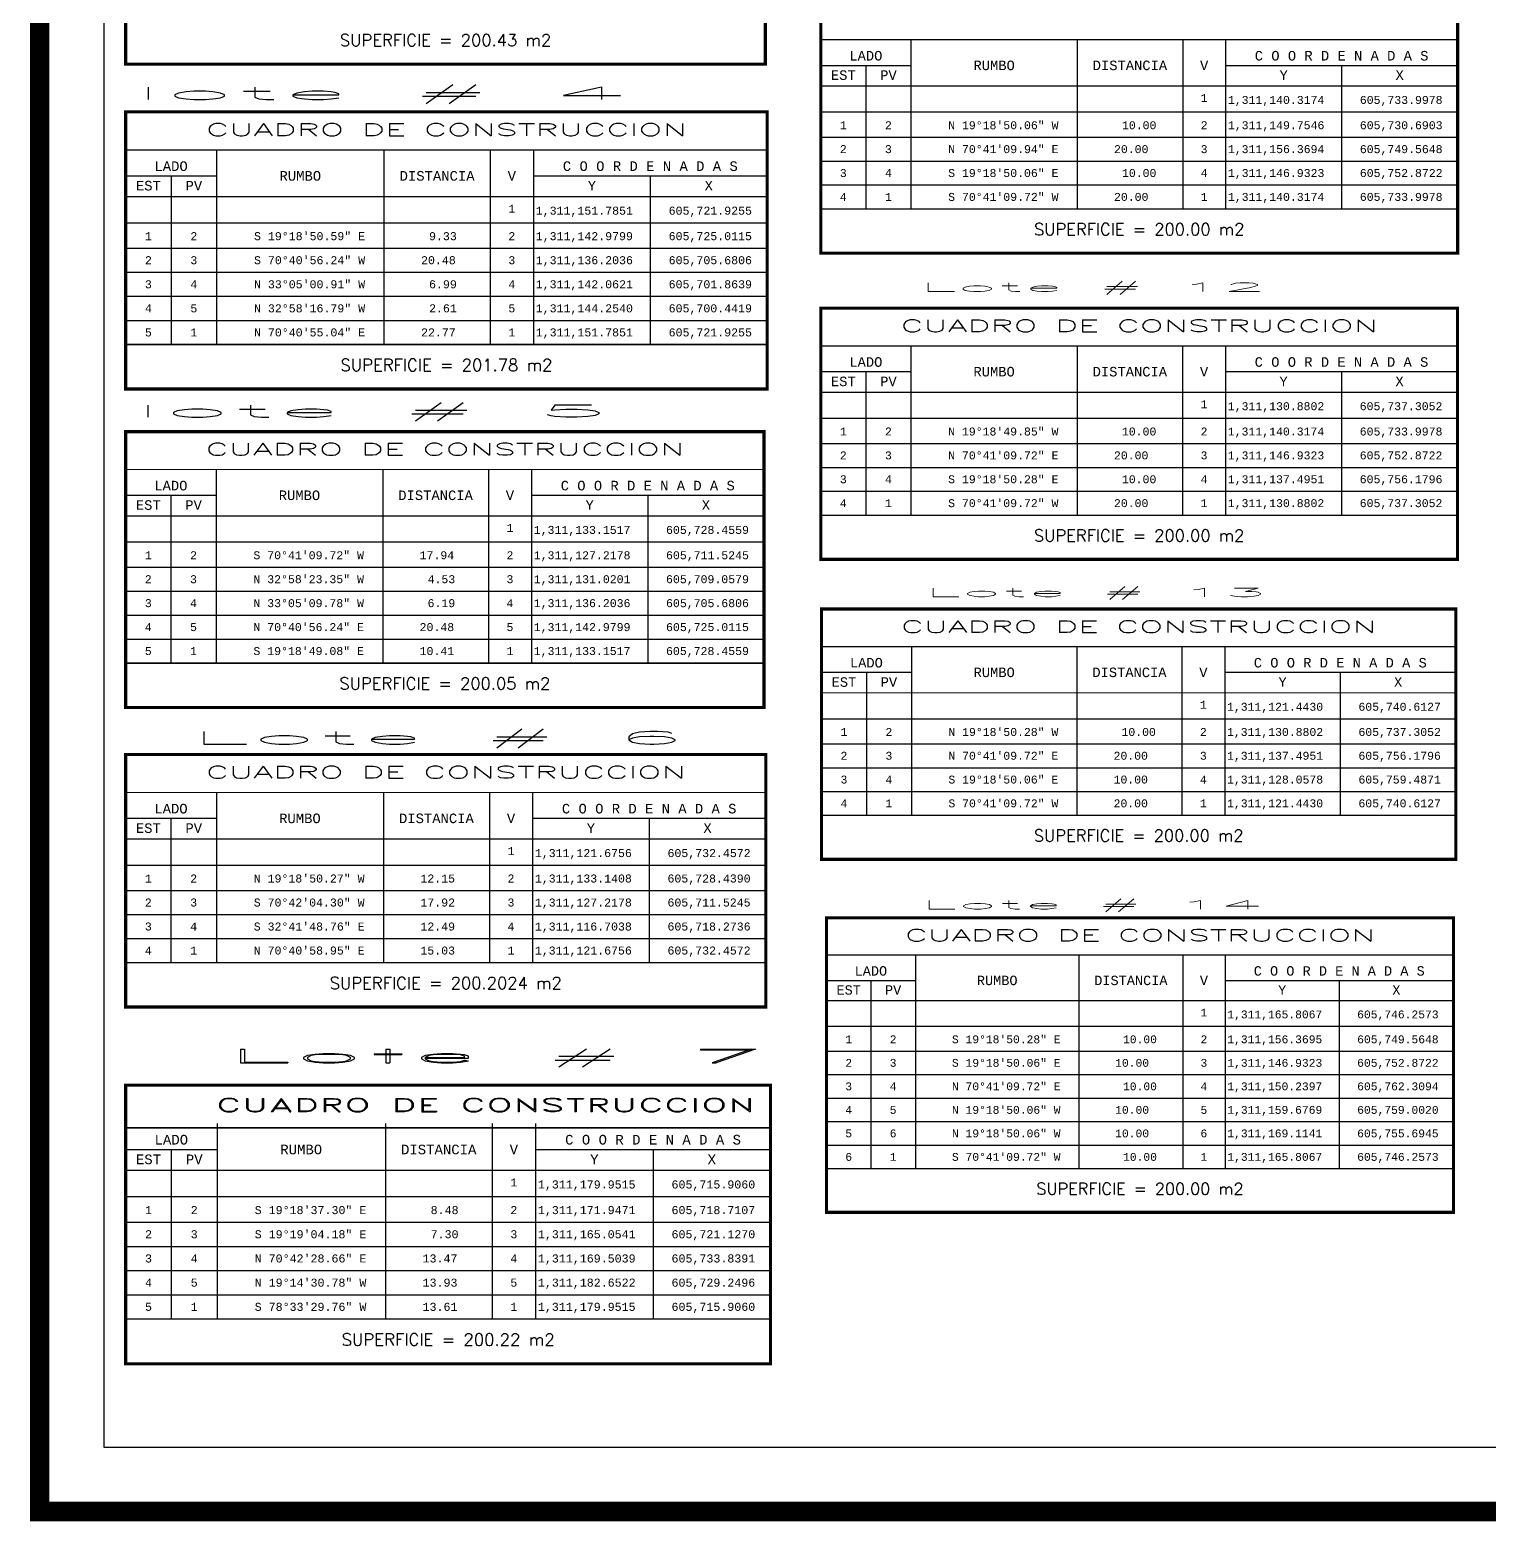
# Model space of a CAD drawing. Header units: millimetres. Extents: x 604785 to 1211550, y 1310998 to 2622648.
# Drawn here: x 605229.7 to 605400.3, y 1311005.5 to 1311179.9 of the extents above; entities that cross this region are included whole.
import ezdxf
from ezdxf.enums import TextEntityAlignment as Align

# ---------------------------------------------------------------- set-up
doc = ezdxf.new("R2010")
doc.units = ezdxf.units.MM
for name, color, linetype in [('CAJETIN', 5, 'Continuous'), ('CVL_CUADCON', 1, 'Continuous'), ('CVL_CUADCON_LIN', 8, 'Continuous'), ('CVL_CUADCON_TIT', 1, 'Continuous'), ('CVL_CUADCON_TX', 2, 'Continuous')]:
    doc.layers.add(name, color=color, linetype=linetype)
doc.styles.add('HUECA1', font='HUECA1.shx')
doc.styles.add('MONOTXT4', font='MONOTXT4.shx')

msp = doc.modelspace()

# ---------------------------------------------------------------- linework, layer by layer
at = {"const_width": 2.28}
msp.add_lwpolyline([(605230.838, 1311006.678), (605651.338, 1311006.678), (605651.338, 1311303.678), (605230.838, 1311303.678)], close=True, dxfattribs=at)
at = {"layer": 'CAJETIN'}
msp.add_lwpolyline([(605238.338, 1311014.178), (605643.838, 1311014.178), (605643.838, 1311296.178), (605238.338, 1311296.178)], close=True, dxfattribs=at)
at = {"layer": 'CVL_CUADCON', "color": 7, "linetype": 'Continuous', "flags": 128}
for points, const_width in [([(605240.902, 1311205.389), (605315.672, 1311205.389), (605315.672, 1311175.876), (605240.902, 1311175.876)], 0.374), ([(605322.14, 1311183.16), (605396.581, 1311183.16), (605396.581, 1311153.777), (605322.14, 1311153.777)], 0.372), ([(605240.902, 1311170.298), (605315.879, 1311170.298), (605315.879, 1311137.89), (605240.902, 1311137.89)], 0.375), ([(605322.14, 1311147.352), (605396.565, 1311147.352), (605396.565, 1311117.976), (605322.14, 1311117.976)], 0.372), ([(605240.902, 1311132.92), (605315.515, 1311132.92), (605315.515, 1311100.67), (605240.902, 1311100.67)], 0.373), ([(605322.227, 1311112.172), (605396.375, 1311112.172), (605396.375, 1311082.904), (605322.227, 1311082.904)], 0.371), ([(605240.902, 1311095.171), (605315.718, 1311095.171), (605315.718, 1311065.639), (605240.902, 1311065.639)], 0.374), ([(605322.813, 1311076.07), (605396.09, 1311076.07), (605396.09, 1311041.648), (605322.813, 1311041.648)], 0.367), ([(605240.902, 1311056.514), (605316.272, 1311056.514), (605316.272, 1311023.936), (605240.902, 1311023.936)], 0.377)]:
    msp.add_lwpolyline(points, close=True, dxfattribs=dict(at, const_width=const_width))
at = {"layer": 'CVL_CUADCON', "color": 7, "linetype": 'Continuous', "lineweight": 30, "flags": 128}
for points, const_width in [([(605322.14, 1311178.74), (605396.581, 1311178.74)], 0.14), ([(605322.14, 1311173.324), (605396.581, 1311173.324)], 0.14), ([(605322.813, 1311071.719), (605396.09, 1311071.719)], 0.137)]:
    msp.add_lwpolyline(points, dxfattribs=dict(at, const_width=const_width))
at = {"layer": 'CVL_CUADCON', "color": 7, "linetype": 'Continuous', "flags": 128}
for points, const_width in [([(605240.902, 1311165.846), (605315.879, 1311165.846)], 0.141), ([(605240.902, 1311160.391), (605315.879, 1311160.391)], 0.141), ([(605322.14, 1311158.959), (605396.581, 1311158.959)], 0.14), ([(605240.902, 1311143.109), (605315.879, 1311143.109)], 0.141), ([(605322.14, 1311142.933), (605396.565, 1311142.933)], 0.14), ([(605322.14, 1311137.519), (605396.565, 1311137.519)], 0.14), ([(605240.902, 1311128.49), (605315.515, 1311128.49)], 0.14), ([(605240.902, 1311123.061), (605315.515, 1311123.061)], 0.14), ([(605322.14, 1311123.156), (605396.565, 1311123.156)], 0.14), ([(605322.227, 1311107.769), (605396.375, 1311107.769)], 0.139), ([(605240.902, 1311105.864), (605315.515, 1311105.864)], 0.14), ([(605322.227, 1311102.375), (605396.375, 1311102.375)], 0.139), ([(605240.902, 1311090.728), (605315.718, 1311090.728)], 0.14), ([(605322.227, 1311088.066), (605396.375, 1311088.066)], 0.139), ([(605240.902, 1311085.285), (605315.718, 1311085.285)], 0.14), ([(605240.902, 1311070.847), (605315.718, 1311070.847)], 0.14), ([(605322.813, 1311066.388), (605396.09, 1311066.388)], 0.137), ([(605240.902, 1311051.522), (605316.272, 1311051.522)], 0.158), ([(605240.902, 1311046.555), (605316.272, 1311046.555)], 0.141), ([(605322.813, 1311046.749), (605396.09, 1311046.749)], 0.137), ([(605240.902, 1311029.183), (605316.272, 1311029.183)], 0.141)]:
    msp.add_lwpolyline(points, dxfattribs=dict(at, const_width=const_width))
at = {"layer": 'CVL_CUADCON_LIN', "color": 7, "linetype": 'Continuous', "ltscale": 0.5}
for p, q in [((605332.685, 1311178.74), (605332.685, 1311158.959)), ((605352.113, 1311178.74), (605352.113, 1311158.959)), ((605364.439, 1311178.74), (605364.439, 1311158.959)), ((605369.453, 1311178.74), (605369.453, 1311158.959)), ((605327.409, 1311175.735), (605327.409, 1311158.959)), ((605383.017, 1311175.735), (605383.017, 1311158.959)), ((605322.14, 1311170.295), (605396.581, 1311170.295)), ((605322.14, 1311167.337), (605396.581, 1311167.337)), ((605251.523, 1311165.846), (605251.523, 1311143.109)), ((605271.091, 1311165.846), (605271.091, 1311143.109)), ((605283.506, 1311165.846), (605283.506, 1311143.109)), ((605288.556, 1311165.846), (605288.556, 1311143.109)), ((605322.14, 1311164.544), (605396.581, 1311164.544)), ((605240.902, 1311162.819), (605251.523, 1311162.819)), ((605246.208, 1311162.819), (605246.208, 1311143.109)), ((605288.556, 1311162.819), (605315.879, 1311162.819)), ((605302.218, 1311162.819), (605302.218, 1311143.109)), ((605322.14, 1311161.752), (605396.581, 1311161.752)), ((605322.14, 1311158.959), (605396.581, 1311158.959)), ((605240.902, 1311157.339), (605315.879, 1311157.339)), ((605240.902, 1311154.36), (605315.879, 1311154.36)), ((605240.902, 1311151.547), (605315.879, 1311151.547)), ((605240.902, 1311148.735), (605315.879, 1311148.735)), ((605240.902, 1311145.922), (605315.879, 1311145.922)), ((605240.902, 1311143.109), (605315.879, 1311143.109)), ((605332.683, 1311142.933), (605332.683, 1311123.156)), ((605352.106, 1311142.933), (605352.106, 1311123.156)), ((605364.43, 1311142.933), (605364.43, 1311123.156)), ((605369.443, 1311142.933), (605369.443, 1311123.156)), ((605322.14, 1311139.929), (605332.683, 1311139.929)), ((605327.408, 1311139.929), (605327.408, 1311123.156)), ((605369.443, 1311139.929), (605396.565, 1311139.929)), ((605383.004, 1311139.929), (605383.004, 1311123.156)), ((605322.14, 1311134.489), (605396.565, 1311134.489)), ((605322.14, 1311131.532), (605396.565, 1311131.532)), ((605251.472, 1311128.49), (605251.472, 1311105.864)), ((605270.944, 1311128.49), (605270.944, 1311105.864)), ((605283.299, 1311128.49), (605283.299, 1311105.864)), ((605288.324, 1311128.49), (605288.324, 1311105.864)), ((605322.14, 1311128.74), (605396.565, 1311128.74)), ((605240.902, 1311125.478), (605251.472, 1311125.478)), ((605246.182, 1311125.478), (605246.182, 1311105.864)), ((605288.324, 1311125.478), (605315.515, 1311125.478)), ((605301.92, 1311125.478), (605301.92, 1311105.864)), ((605322.14, 1311125.948), (605396.565, 1311125.948)), ((605322.14, 1311123.156), (605396.565, 1311123.156)), ((605240.902, 1311120.025), (605315.515, 1311120.025)), ((605240.902, 1311117.06), (605315.515, 1311117.06)), ((605240.902, 1311114.261), (605315.515, 1311114.261)), ((605240.902, 1311111.462), (605315.515, 1311111.462)), ((605240.902, 1311108.663), (605315.515, 1311108.663)), ((605332.731, 1311107.769), (605332.731, 1311088.066)), ((605352.081, 1311107.769), (605352.081, 1311088.066)), ((605364.36, 1311107.769), (605364.36, 1311088.066)), ((605369.354, 1311107.769), (605369.354, 1311088.066)), ((605240.902, 1311105.864), (605315.515, 1311105.864)), ((605322.227, 1311104.776), (605332.731, 1311104.776)), ((605327.474, 1311104.776), (605327.474, 1311088.066)), ((605369.354, 1311104.776), (605396.375, 1311104.776)), ((605382.864, 1311104.776), (605382.864, 1311088.066)), ((605322.227, 1311099.357), (605396.375, 1311099.357)), ((605322.227, 1311096.41), (605396.375, 1311096.41)), ((605322.227, 1311093.629), (605396.375, 1311093.629)), ((605251.5, 1311090.728), (605251.5, 1311070.847)), ((605271.025, 1311090.728), (605271.025, 1311070.847)), ((605283.414, 1311090.728), (605283.414, 1311070.847)), ((605288.453, 1311090.728), (605288.453, 1311070.847)), ((605322.227, 1311090.847), (605396.375, 1311090.847)), ((605322.227, 1311088.066), (605396.375, 1311088.066)), ((605240.902, 1311087.708), (605251.5, 1311087.708)), ((605246.197, 1311087.708), (605246.197, 1311070.847)), ((605288.453, 1311087.708), (605315.718, 1311087.708)), ((605302.085, 1311087.708), (605302.085, 1311070.847)), ((605240.902, 1311082.24), (605315.718, 1311082.24)), ((605240.902, 1311079.267), (605315.718, 1311079.267)), ((605240.902, 1311076.46), (605315.718, 1311076.46)), ((605240.902, 1311073.654), (605315.718, 1311073.654)), ((605240.902, 1311070.847), (605315.718, 1311070.847)), ((605333.194, 1311071.719), (605333.194, 1311046.749)), ((605352.317, 1311071.719), (605352.317, 1311046.749)), ((605364.451, 1311071.719), (605364.451, 1311046.749)), ((605369.387, 1311071.719), (605369.387, 1311046.749)), ((605322.813, 1311068.761), (605333.194, 1311068.761)), ((605327.999, 1311068.761), (605327.999, 1311046.749)), ((605369.387, 1311068.761), (605396.09, 1311068.761)), ((605382.738, 1311068.761), (605382.738, 1311046.749)), ((605322.813, 1311063.405), (605396.09, 1311063.405)), ((605322.813, 1311060.493), (605396.09, 1311060.493)), ((605322.813, 1311057.745), (605396.09, 1311057.745)), ((605322.813, 1311054.996), (605396.09, 1311054.996)), ((605251.579, 1311052.038), (605251.579, 1311029.183)), ((605271.249, 1311052.038), (605271.249, 1311029.183)), ((605283.729, 1311052.038), (605283.729, 1311029.183)), ((605288.806, 1311052.038), (605288.806, 1311029.183)), ((605322.813, 1311052.247), (605396.09, 1311052.247)), ((605240.902, 1311048.996), (605251.579, 1311048.996)), ((605246.236, 1311048.996), (605246.236, 1311029.183)), ((605288.806, 1311048.996), (605316.272, 1311048.996)), ((605302.539, 1311048.996), (605302.539, 1311029.183)), ((605322.813, 1311049.498), (605396.09, 1311049.498)), ((605322.813, 1311046.749), (605396.09, 1311046.749)), ((605240.902, 1311043.488), (605316.272, 1311043.488)), ((605240.902, 1311040.492), (605316.272, 1311040.492)), ((605240.902, 1311037.665), (605316.272, 1311037.665)), ((605240.902, 1311034.838), (605316.272, 1311034.838)), ((605240.902, 1311032.01), (605316.272, 1311032.01)), ((605240.902, 1311029.183), (605316.272, 1311029.183))]:
    msp.add_line(p, q, dxfattribs=at)
at = {"layer": 'CVL_CUADCON_LIN', "color": 7, "linetype": 'Continuous', "lineweight": 30, "ltscale": 0.5}
for p, q in [((605322.14, 1311175.735), (605332.685, 1311175.735)), ((605369.453, 1311175.735), (605396.581, 1311175.735))]:
    msp.add_line(p, q, dxfattribs=at)

# ---------------------------------------------------------------- texts
at = {"layer": 'CVL_CUADCON_TIT', "color": 7, "ltscale": 0.5}
for s, height, style, p in [('SUPERFICIE = 200.43 m2', 1.40241, 'HUECA1', (605278.287, 1311178.681)), ('RUMBO', 1.125, 'MONOTXT4', (605261.312, 1311162.816)), ('DISTANCIA', 1.125, 'MONOTXT4', (605277.297, 1311162.816)), ('V', 1.125, 'MONOTXT4', (605286.035, 1311162.816)), ('SUPERFICIE = 200.00 m2', 1.39623, 'HUECA1', (605359.36, 1311156.57)), ('SUPERFICIE = 201.78 m2', 1.40631, 'HUECA1', (605278.391, 1311140.703)), ('RUMBO', 1.1167, 'MONOTXT4', (605342.4, 1311139.926)), ('DISTANCIA', 1.1167, 'MONOTXT4', (605358.267, 1311139.926)), ('V', 1.117, 'MONOTXT4', (605366.94, 1311139.926)), ('RUMBO', 1.1196, 'MONOTXT4', (605261.213, 1311125.475)), ('DISTANCIA', 1.1196, 'MONOTXT4', (605277.12, 1311125.475)), ('V', 1.12, 'MONOTXT4', (605285.816, 1311125.475)), ('SUPERFICIE = 200.00 m2', 1.39593, 'HUECA1', (605359.352, 1311120.767)), ('SUPERFICIE = 200.05 m2', 1.39948, 'HUECA1', (605278.209, 1311103.469)), ('RUMBO', 1.1126, 'MONOTXT4', (605342.411, 1311104.773)), ('DISTANCIA', 1.1126, 'MONOTXT4', (605358.219, 1311104.773)), ('V', 1.113, 'MONOTXT4', (605366.86, 1311104.773)), ('RUMBO', 1.1226, 'MONOTXT4', (605261.268, 1311087.705)), ('DISTANCIA', 1.1226, 'MONOTXT4', (605277.219, 1311087.705)), ('V', 1.123, 'MONOTXT4', (605285.938, 1311087.705)), ('SUPERFICIE = 200.00 m2', 1.39075, 'HUECA1', (605359.301, 1311085.686)), ('SUPERFICIE = 200.2024 m2', 1.40327, 'HUECA1', (605278.31, 1311068.446)), ('RUMBO', 1.0995, 'MONOTXT4', (605342.761, 1311068.758)), ('DISTANCIA', 1.0995, 'MONOTXT4', (605358.383, 1311068.758)), ('V', 1.1, 'MONOTXT4', (605366.923, 1311068.758)), ('RUMBO', 1.1309, 'MONOTXT4', (605261.419, 1311048.993)), ('DISTANCIA', 1.1309, 'MONOTXT4', (605277.488, 1311048.993)), ('V', 1.131, 'MONOTXT4', (605286.271, 1311048.993)), ('SUPERFICIE = 200.00 m2', 1.37441, 'HUECA1', (605359.452, 1311044.397)), ('SUPERFICIE = 200.22 m2', 1.41367, 'HUECA1', (605278.587, 1311026.764))]:
    msp.add_text(s, height=height, dxfattribs=dict(at, style=style)).set_placement(p, align=Align.MIDDLE)
at = {"layer": 'CVL_CUADCON_TIT', "color": 7, "lineweight": 30, "ltscale": 0.5, "style": 'MONOTXT4'}
for s, height, p in [('LADO', 1.117, (605327.409, 1311176.302)), ('C O O R D E N A D A S', 1.11698, (605383.016, 1311176.302)), ('EST', 1.117, (605324.774, 1311174.035)), ('PV', 1.117, (605330.052, 1311174.035)), ('Y', 1.117, (605376.239, 1311174.035)), ('X', 1.117, (605389.801, 1311174.035)), ('C O O R D E N A D A S', 1.09953, (605382.738, 1311069.319))]:
    msp.add_text(s, height=height, dxfattribs=at).set_placement(p, align=Align.CENTER)
for s, p in [('RUMBO', (605342.404, 1311175.733)), ('DISTANCIA', (605358.275, 1311175.733)), ('V', (605366.95, 1311175.733))]:
    msp.add_text(s, height=1.117, dxfattribs=at).set_placement(p, align=Align.MIDDLE)
at = {"layer": 'CVL_CUADCON_TIT', "color": 7, "ltscale": 0.5, "style": 'HUECA1'}
for s, height, width, p, p2 in [('lote # 4', 1.448, 6.561149, (605241.749, 1311171.734), (605299.642, 1311171.734)), ('CUADRO DE CONSTRUCCION', 1.40631, 1.758658, (605250.277, 1311167.513), (605306.504, 1311167.513)), ('Lote # 12', 1.0136, 5.495036, (605333.675, 1311149.287), (605374.2, 1311149.287)), ('CUADRO DE CONSTRUCCION', 1.39593, 1.758658, (605331.446, 1311144.589), (605387.259, 1311144.589)), ('lote # 5', 1.3936, 6.56977, (605241.764, 1311134.61), (605297.483, 1311134.61)), ('CUADRO DE CONSTRUCCION', 1.39948, 1.758658, (605250.232, 1311130.149), (605306.186, 1311130.149)), ('Lote # 13', 1.0009, 5.514384, (605334.27, 1311113.615), (605374.289, 1311113.615)), ('CUADRO DE CONSTRUCCION', 1.39075, 1.758658, (605331.498, 1311109.418), (605387.103, 1311109.418)), ('Lote # 6', 1.4514, 6.035467, (605248.359, 1311096.391), (605306.387, 1311096.391)), ('CUADRO DE CONSTRUCCION', 1.40327, 1.758658, (605250.257, 1311092.392), (605306.363, 1311092.392)), ('Lote # 14', 1.0009, 5.467624, (605333.8, 1311077.101), (605373.819, 1311077.101)), ('CUADRO DE CONSTRUCCION', 1.37441, 1.758658, (605331.976, 1311073.349), (605386.928, 1311073.349)), ('Lote # 7', 1.5859, 6.006685, (605252.484, 1311059.132), (605315.892, 1311059.132)), ('CUADRO DE CONSTRUCCION', 1.5769, 1.758658, (605251.414, 1311053.392), (605314.462, 1311053.392))]:
    msp.add_text(s, height=height, dxfattribs=dict(at, width=width)).set_placement(p, p2, align=Align.FIT)
at = {"layer": 'CVL_CUADCON_TIT', "color": 7, "ltscale": 0.5, "style": 'MONOTXT4'}
for s, height, p in [('LADO', 1.125, (605246.208, 1311163.39)), ('C O O R D E N A D A S', 1.12505, (605302.217, 1311163.39)), ('EST', 1.125, (605243.555, 1311161.106)), ('PV', 1.125, (605248.871, 1311161.106)), ('Y', 1.125, (605295.391, 1311161.106)), ('X', 1.125, (605309.051, 1311161.106)), ('LADO', 1.1167, (605327.408, 1311140.496)), ('C O O R D E N A D A S', 1.11675, (605383.003, 1311140.496)), ('EST', 1.1167, (605324.774, 1311138.229)), ('PV', 1.1167, (605330.05, 1311138.229)), ('Y', 1.117, (605376.228, 1311138.229)), ('X', 1.117, (605389.787, 1311138.229)), ('LADO', 1.1196, (605246.182, 1311126.046)), ('C O O R D E N A D A S', 1.11958, (605301.919, 1311126.046)), ('EST', 1.1196, (605243.542, 1311123.773)), ('PV', 1.1196, (605248.832, 1311123.773)), ('Y', 1.12, (605295.127, 1311123.773)), ('X', 1.12, (605308.72, 1311123.773)), ('LADO', 1.1126, (605327.474, 1311105.341)), ('C O O R D E N A D A S', 1.1126, (605382.863, 1311105.341)), ('EST', 1.1126, (605324.851, 1311103.082)), ('PV', 1.1126, (605330.108, 1311103.082)), ('Y', 1.113, (605376.114, 1311103.082)), ('X', 1.113, (605389.622, 1311103.082)), ('LADO', 1.1226, (605246.197, 1311088.278)), ('C O O R D E N A D A S', 1.12262, (605302.085, 1311088.278)), ('EST', 1.1226, (605243.549, 1311085.999)), ('PV', 1.1226, (605248.854, 1311085.999)), ('Y', 1.123, (605295.274, 1311085.999)), ('X', 1.123, (605308.904, 1311085.999)), ('LADO', 1.0995, (605327.999, 1311069.319)), ('EST', 1.0995, (605325.406, 1311067.087)), ('PV', 1.0995, (605330.602, 1311067.087)), ('Y', 1.1, (605376.067, 1311067.087)), ('X', 1.1, (605389.417, 1311067.087)), ('LADO', 1.1309, (605246.236, 1311049.57)), ('C O O R D E N A D A S', 1.13094, (605302.538, 1311049.57)), ('EST', 1.1309, (605243.569, 1311047.274)), ('PV', 1.1309, (605248.913, 1311047.274)), ('Y', 1.131, (605295.677, 1311047.274)), ('X', 1.131, (605309.408, 1311047.274))]:
    msp.add_text(s, height=height, dxfattribs=at).set_placement(p, align=Align.CENTER)
at = {"layer": 'CVL_CUADCON_TX', "color": 7, "ltscale": 0.5, "style": 'MONOTXT4'}
for s, height, p in [('1', 0.931, (605366.946, 1311171.458)), ('1', 0.931, (605324.774, 1311168.267)), ('2', 0.931, (605330.047, 1311168.267)), ('2', 0.931, (605366.946, 1311168.267)), ('2', 0.931, (605324.774, 1311165.475)), ('3', 0.931, (605330.047, 1311165.475)), ('3', 0.931, (605366.946, 1311165.475)), ('3', 0.931, (605324.774, 1311162.682)), ('4', 0.931, (605330.047, 1311162.682)), ('4', 0.931, (605366.946, 1311162.682)), ('1', 0.938, (605286.031, 1311158.511)), ('4', 0.931, (605324.774, 1311159.89)), ('1', 0.931, (605330.047, 1311159.89)), ('1', 0.931, (605366.946, 1311159.89)), ('1', 0.938, (605243.555, 1311155.297)), ('2', 0.938, (605248.866, 1311155.297)), ('2', 0.938, (605286.031, 1311155.297)), ('2', 0.938, (605243.555, 1311152.485)), ('3', 0.938, (605248.866, 1311152.485)), ('3', 0.938, (605286.031, 1311152.485)), ('3', 0.938, (605243.555, 1311149.672)), ('4', 0.938, (605248.866, 1311149.672)), ('4', 0.938, (605286.031, 1311149.672)), ('4', 0.938, (605243.555, 1311146.859)), ('5', 0.938, (605248.866, 1311146.859)), ('5', 0.938, (605286.031, 1311146.859)), ('5', 0.938, (605243.555, 1311144.047)), ('1', 0.938, (605248.866, 1311144.047)), ('1', 0.938, (605286.031, 1311144.047)), ('1', 0.931, (605366.937, 1311135.653)), ('1', 0.931, (605324.774, 1311132.463)), ('2', 0.931, (605330.045, 1311132.463)), ('2', 0.931, (605366.937, 1311132.463)), ('2', 0.931, (605324.774, 1311129.671)), ('3', 0.931, (605330.045, 1311129.671)), ('3', 0.931, (605366.937, 1311129.671)), ('3', 0.931, (605324.774, 1311126.879)), ('4', 0.931, (605330.045, 1311126.879)), ('4', 0.931, (605366.937, 1311126.879)), ('4', 0.931, (605324.774, 1311124.087)), ('1', 0.931, (605330.045, 1311124.087)), ('1', 0.931, (605366.937, 1311124.087)), ('1', 0.933, (605285.812, 1311121.191)), ('1', 0.933, (605243.542, 1311117.993)), ('2', 0.933, (605248.827, 1311117.993)), ('2', 0.933, (605285.812, 1311117.993)), ('2', 0.933, (605243.542, 1311115.194)), ('3', 0.933, (605248.827, 1311115.194)), ('3', 0.933, (605285.812, 1311115.194)), ('3', 0.933, (605243.542, 1311112.395)), ('4', 0.933, (605248.827, 1311112.395)), ('4', 0.933, (605285.812, 1311112.395)), ('4', 0.933, (605243.542, 1311109.596)), ('5', 0.933, (605248.827, 1311109.596)), ('5', 0.933, (605285.812, 1311109.596)), ('5', 0.933, (605243.542, 1311106.797)), ('1', 0.933, (605248.827, 1311106.797)), ('1', 0.933, (605285.812, 1311106.797)), ('1', 0.927, (605366.857, 1311100.516)), ('1', 0.927, (605324.851, 1311097.337)), ('2', 0.927, (605330.102, 1311097.337)), ('2', 0.927, (605366.857, 1311097.337)), ('2', 0.927, (605324.851, 1311094.556)), ('3', 0.927, (605330.102, 1311094.556)), ('3', 0.927, (605366.857, 1311094.556)), ('3', 0.927, (605324.851, 1311091.774)), ('4', 0.927, (605330.102, 1311091.774)), ('4', 0.927, (605366.857, 1311091.774)), ('4', 0.927, (605324.851, 1311088.993)), ('1', 0.927, (605330.102, 1311088.993)), ('1', 0.927, (605366.857, 1311088.993)), ('1', 0.936, (605285.934, 1311083.409)), ('1', 0.936, (605243.549, 1311080.203)), ('2', 0.936, (605248.849, 1311080.203)), ('2', 0.936, (605285.934, 1311080.203)), ('2', 0.936, (605243.549, 1311077.396)), ('3', 0.936, (605248.849, 1311077.396)), ('3', 0.936, (605285.934, 1311077.396)), ('3', 0.936, (605243.549, 1311074.589)), ('4', 0.936, (605248.849, 1311074.589)), ('4', 0.936, (605285.934, 1311074.589)), ('4', 0.936, (605243.549, 1311071.783)), ('1', 0.936, (605248.849, 1311071.783)), ('1', 0.936, (605285.934, 1311071.783)), ('1', 0.916, (605366.919, 1311064.551)), ('1', 0.916, (605325.406, 1311061.41)), ('2', 0.916, (605330.597, 1311061.41)), ('2', 0.916, (605366.919, 1311061.41)), ('2', 0.916, (605325.406, 1311058.661)), ('3', 0.916, (605330.597, 1311058.661)), ('3', 0.916, (605366.919, 1311058.661)), ('3', 0.916, (605325.406, 1311055.912)), ('4', 0.916, (605330.597, 1311055.912)), ('4', 0.916, (605366.919, 1311055.912)), ('4', 0.916, (605325.406, 1311053.163)), ('5', 0.916, (605330.597, 1311053.163)), ('5', 0.916, (605366.919, 1311053.163)), ('5', 0.916, (605325.406, 1311050.414)), ('6', 0.916, (605330.597, 1311050.414)), ('6', 0.916, (605366.919, 1311050.414)), ('6', 0.916, (605325.406, 1311047.666)), ('1', 0.916, (605330.597, 1311047.666)), ('1', 0.916, (605366.919, 1311047.666)), ('1', 0.942, (605286.267, 1311044.666)), ('1', 0.942, (605243.569, 1311041.435)), ('2', 0.942, (605248.907, 1311041.435)), ('2', 0.942, (605286.267, 1311041.435)), ('2', 0.942, (605243.569, 1311038.608)), ('3', 0.942, (605248.907, 1311038.608)), ('3', 0.942, (605286.267, 1311038.608)), ('3', 0.942, (605243.569, 1311035.78)), ('4', 0.942, (605248.907, 1311035.78)), ('4', 0.942, (605286.267, 1311035.78)), ('4', 0.942, (605243.569, 1311032.953)), ('5', 0.942, (605248.907, 1311032.953)), ('5', 0.942, (605286.267, 1311032.953)), ('5', 0.942, (605243.569, 1311030.125)), ('1', 0.942, (605248.907, 1311030.125)), ('1', 0.942, (605286.267, 1311030.125))]:
    msp.add_text(s, height=height, dxfattribs=at).set_placement(p, align=Align.CENTER)
for s, height, p in [('1,311,140.3174', 0.93082, (605369.724, 1311171.225)), ('605,733.9978', 0.93082, (605385.147, 1311171.225)), ('N 19%%d18\'50.06" W', 0.93082, (605337.033, 1311168.267)), ('10.00', 0.9308, (605357.344, 1311168.267)), ('1,311,149.7546', 0.93082, (605369.724, 1311168.267)), ('605,730.6903', 0.93082, (605385.147, 1311168.267)), ('N 70%%d41\'09.94" E', 0.93082, (605337.033, 1311165.475)), ('20.00', 0.9308, (605356.413, 1311165.475)), ('1,311,156.3694', 0.93082, (605369.724, 1311165.475)), ('605,749.5648', 0.93082, (605385.147, 1311165.475)), ('S 19%%d18\'50.06" E', 0.93082, (605337.033, 1311162.682)), ('10.00', 0.9308, (605357.344, 1311162.682)), ('1,311,146.9323', 0.93082, (605369.724, 1311162.682)), ('605,752.8722', 0.93082, (605385.147, 1311162.682)), ('S 70%%d41\'09.72" W', 0.93082, (605337.033, 1311159.89)), ('20.00', 0.9308, (605356.413, 1311159.89)), ('1,311,140.3174', 0.93082, (605369.724, 1311159.89)), ('605,733.9978', 0.93082, (605385.147, 1311159.89)), ('1,311,151.7851', 0.93754, (605288.829, 1311158.277)), ('605,721.9255', 0.93754, (605304.364, 1311158.277)), ('S 19%%d18\'50.59" E', 0.93754, (605255.902, 1311155.297)), ('9.33', 0.9375, (605276.359, 1311155.297)), ('1,311,142.9799', 0.93754, (605288.829, 1311155.297)), ('605,725.0115', 0.93754, (605304.364, 1311155.297)), ('S 70%%d40\'56.24" W', 0.93754, (605255.902, 1311152.485)), ('20.48', 0.9375, (605275.422, 1311152.485)), ('1,311,136.2036', 0.93754, (605288.829, 1311152.485)), ('605,705.6806', 0.93754, (605304.364, 1311152.485)), ('N 33%%d05\'00.91" W', 0.93754, (605255.902, 1311149.672)), ('6.99', 0.9375, (605276.359, 1311149.672)), ('1,311,142.0621', 0.93754, (605288.829, 1311149.672)), ('605,701.8639', 0.93754, (605304.364, 1311149.672)), ('N 32%%d58\'16.79" W', 0.93754, (605255.902, 1311146.859)), ('2.61', 0.9375, (605276.359, 1311146.859)), ('1,311,144.2540', 0.93754, (605288.829, 1311146.859)), ('605,700.4419', 0.93754, (605304.364, 1311146.859)), ('N 70%%d40\'55.04" E', 0.93754, (605255.902, 1311144.047)), ('22.77', 0.9375, (605275.422, 1311144.047)), ('1,311,151.7851', 0.93754, (605288.829, 1311144.047)), ('605,721.9255', 0.93754, (605304.364, 1311144.047)), ('1,311,130.8802', 0.93062, (605369.714, 1311135.42)), ('605,737.3052', 0.93062, (605385.134, 1311135.42)), ('N 19%%d18\'49.85" W', 0.93062, (605337.03, 1311132.463)), ('10.00', 0.9306, (605357.336, 1311132.463)), ('1,311,140.3174', 0.93062, (605369.714, 1311132.463)), ('605,733.9978', 0.93062, (605385.134, 1311132.463)), ('N 70%%d41\'09.72" E', 0.93062, (605337.03, 1311129.671)), ('20.00', 0.9306, (605356.406, 1311129.671)), ('1,311,146.9323', 0.93062, (605369.714, 1311129.671)), ('605,752.8722', 0.93062, (605385.134, 1311129.671)), ('S 19%%d18\'50.28" E', 0.93062, (605337.03, 1311126.879)), ('10.00', 0.9306, (605357.336, 1311126.879)), ('1,311,137.4951', 0.93062, (605369.714, 1311126.879)), ('605,756.1796', 0.93062, (605385.134, 1311126.879)), ('S 70%%d41\'09.72" W', 0.93062, (605337.03, 1311124.087)), ('20.00', 0.9306, (605356.406, 1311124.087)), ('1,311,130.8802', 0.93062, (605369.714, 1311124.087)), ('605,737.3052', 0.93062, (605385.134, 1311124.087)), ('1,311,133.1517', 0.93299, (605288.596, 1311120.958)), ('605,728.4559', 0.93299, (605304.056, 1311120.958)), ('S 70%%d41\'09.72" W', 0.93299, (605255.83, 1311117.993)), ('17.94', 0.933, (605275.254, 1311117.993)), ('1,311,127.2178', 0.93299, (605288.596, 1311117.993)), ('605,711.5245', 0.93299, (605304.056, 1311117.993)), ('N 32%%d58\'23.35" W', 0.93299, (605255.83, 1311115.194)), ('4.53', 0.933, (605276.187, 1311115.194)), ('1,311,131.0201', 0.93299, (605288.596, 1311115.194)), ('605,709.0579', 0.93299, (605304.056, 1311115.194)), ('N 33%%d05\'09.78" W', 0.93299, (605255.83, 1311112.395)), ('6.19', 0.933, (605276.187, 1311112.395)), ('1,311,136.2036', 0.93299, (605288.596, 1311112.395)), ('605,705.6806', 0.93299, (605304.056, 1311112.395)), ('N 70%%d40\'56.24" E', 0.93299, (605255.83, 1311109.596)), ('20.48', 0.933, (605275.254, 1311109.596)), ('1,311,142.9799', 0.93299, (605288.596, 1311109.596)), ('605,725.0115', 0.93299, (605304.056, 1311109.596)), ('S 19%%d18\'49.08" E', 0.93299, (605255.83, 1311106.797)), ('10.41', 0.933, (605275.254, 1311106.797)), ('1,311,133.1517', 0.93299, (605288.596, 1311106.797)), ('605,728.4559', 0.93299, (605304.056, 1311106.797)), ('1,311,121.4430', 0.92717, (605369.623, 1311100.284)), ('605,740.6127', 0.92717, (605384.987, 1311100.284)), ('N 19%%d18\'50.28" W', 0.92717, (605337.061, 1311097.337)), ('10.00', 0.9272, (605357.292, 1311097.337)), ('1,311,130.8802', 0.92717, (605369.623, 1311097.337)), ('605,737.3052', 0.92717, (605384.987, 1311097.337)), ('N 70%%d41\'09.72" E', 0.92717, (605337.061, 1311094.556)), ('20.00', 0.9272, (605356.365, 1311094.556)), ('1,311,137.4951', 0.92717, (605369.623, 1311094.556)), ('605,756.1796', 0.92717, (605384.987, 1311094.556)), ('S 19%%d18\'50.06" E', 0.92717, (605337.061, 1311091.774)), ('10.00', 0.9272, (605356.365, 1311091.774)), ('1,311,128.0578', 0.92717, (605369.623, 1311091.774)), ('605,759.4871', 0.92717, (605384.987, 1311091.774)), ('S 70%%d41\'09.72" W', 0.92717, (605337.061, 1311088.993)), ('20.00', 0.9272, (605356.365, 1311088.993)), ('1,311,121.4430', 0.92717, (605369.623, 1311088.993)), ('605,740.6127', 0.92717, (605384.987, 1311088.993)), ('1,311,121.6756', 0.93552, (605288.725, 1311083.176)), ('605,732.4572', 0.93552, (605304.227, 1311083.176)), ('N 19%%d18\'50.27" W', 0.93552, (605255.87, 1311080.203)), ('12.15', 0.9355, (605275.347, 1311080.203)), ('1,311,133.1408', 0.93552, (605288.725, 1311080.203)), ('605,728.4390', 0.93552, (605304.227, 1311080.203)), ('S 70%%d42\'04.30" W', 0.93552, (605255.87, 1311077.396)), ('17.92', 0.9355, (605275.347, 1311077.396)), ('1,311,127.2178', 0.93552, (605288.725, 1311077.396)), ('605,711.5245', 0.93552, (605304.227, 1311077.396)), ('S 32%%d41\'48.76" E', 0.93552, (605255.87, 1311074.589)), ('12.49', 0.9355, (605275.347, 1311074.589)), ('1,311,116.7038', 0.93552, (605288.725, 1311074.589)), ('605,718.2736', 0.93552, (605304.227, 1311074.589)), ('N 70%%d40\'58.95" E', 0.93552, (605255.87, 1311071.783)), ('15.03', 0.9355, (605275.347, 1311071.783)), ('1,311,121.6756', 0.93552, (605288.725, 1311071.783)), ('605,732.4572', 0.93552, (605304.227, 1311071.783)), ('1,311,165.8067', 0.91627, (605369.653, 1311064.322)), ('605,746.2573', 0.91627, (605384.836, 1311064.322)), ('S 19%%d18\'50.28" E', 0.91627, (605337.474, 1311061.41)), ('10.00', 0.9163, (605357.467, 1311061.41)), ('1,311,156.3695', 0.91627, (605369.653, 1311061.41)), ('605,749.5648', 0.91627, (605384.836, 1311061.41)), ('S 19%%d18\'50.06" E', 0.91627, (605337.474, 1311058.661)), ('10.00', 0.9163, (605356.55, 1311058.661)), ('1,311,146.9323', 0.91627, (605369.653, 1311058.661)), ('605,752.8722', 0.91627, (605384.836, 1311058.661)), ('N 70%%d41\'09.72" E', 0.91627, (605337.474, 1311055.912)), ('10.00', 0.9163, (605357.467, 1311055.912)), ('1,311,150.2397', 0.91627, (605369.653, 1311055.912)), ('605,762.3094', 0.91627, (605384.836, 1311055.912)), ('N 19%%d18\'50.06" W', 0.91627, (605337.474, 1311053.163)), ('10.00', 0.9163, (605356.55, 1311053.163)), ('1,311,159.6769', 0.91627, (605369.653, 1311053.163)), ('605,759.0020', 0.91627, (605384.836, 1311053.163)), ('N 19%%d18\'50.06" W', 0.91627, (605337.474, 1311050.414)), ('10.00', 0.9163, (605356.55, 1311050.414)), ('1,311,169.1141', 0.91627, (605369.653, 1311050.414)), ('605,755.6945', 0.91627, (605384.836, 1311050.414)), ('S 70%%d41\'09.72" W', 0.91627, (605337.474, 1311047.666)), ('10.00', 0.9163, (605357.467, 1311047.666)), ('1,311,165.8067', 0.91627, (605369.653, 1311047.666)), ('605,746.2573', 0.91627, (605384.836, 1311047.666)), ('1,311,179.9515', 0.94245, (605289.08, 1311044.43)), ('605,715.9060', 0.94245, (605304.696, 1311044.43)), ('S 19%%d18\'37.30" E', 0.94245, (605255.981, 1311041.435)), ('8.48', 0.9424, (605276.545, 1311041.435)), ('1,311,171.9471', 0.94245, (605289.08, 1311041.435)), ('605,718.7107', 0.94245, (605304.696, 1311041.435)), ('S 19%%d19\'04.18" E', 0.94245, (605255.981, 1311038.608)), ('7.30', 0.9424, (605276.545, 1311038.608)), ('1,311,165.0541', 0.94245, (605289.08, 1311038.608)), ('605,721.1270', 0.94245, (605304.696, 1311038.608)), ('N 70%%d42\'28.66" E', 0.94245, (605255.981, 1311035.78)), ('13.47', 0.9424, (605275.603, 1311035.78)), ('1,311,169.5039', 0.94245, (605289.08, 1311035.78)), ('605,733.8391', 0.94245, (605304.696, 1311035.78)), ('N 19%%d14\'30.78" W', 0.94245, (605255.981, 1311032.953)), ('13.93', 0.9424, (605275.603, 1311032.953)), ('1,311,182.6522', 0.94245, (605289.08, 1311032.953)), ('605,729.2496', 0.94245, (605304.696, 1311032.953)), ('S 78%%d33\'29.76" W', 0.94245, (605255.981, 1311030.125)), ('13.61', 0.9424, (605275.603, 1311030.125)), ('1,311,179.9515', 0.94245, (605289.08, 1311030.125)), ('605,715.9060', 0.94245, (605304.696, 1311030.125))]:
    msp.add_text(s, height=height, dxfattribs=at).set_placement(p)

doc.saveas('drawing.dxf')
